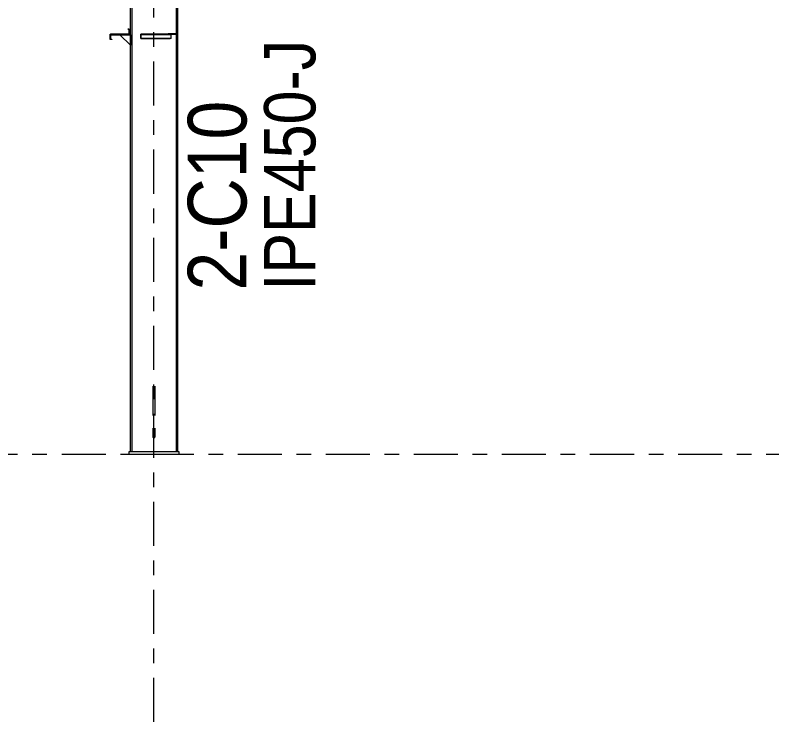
# Model space of a CAD drawing. Header units: millimetres. Extents: x -88 to 735, y -128 to 446.
# Drawn here: x -33.6 to 18, y 145.8 to 194 of the extents above; entities that cross this region are included whole.
import ezdxf

# ---------------------------------------------------------------- set-up
doc = ezdxf.new("R2010")
doc.units = ezdxf.units.MM
for name, pattern in [('XKITLINE00', [0]), ('XKITLINE02', [4, 2, -2]), ('XKITLINE03', [6, 3, -1, 1, -1])]:
    doc.linetypes.add(name, pattern=pattern)
for name, color, linetype, lineweight in [('Part', 2, 'Continuous', 0), ('PartMark', 7, 'Continuous', 0), ('S-grid', 1, 'Continuous', 0)]:
    doc.layers.add(name, color=color, linetype=linetype, lineweight=lineweight)
doc.styles.add('ARIAL', font='ARIAL.TTF')

# ---------------------------------------------------------------- blocks, each defined once
blk = doc.blocks.new('*A286')
at = {"layer": 'Part'}
blk.add_hatch(color=3, dxfattribs=at).paths.add_polyline_path([(-25.912, 192.998), (-25.912, 193.011), (-25.804, 193.011), (-25.804, 192.654), (-27.092, 192.654), (-27.092, 192.322), (-26.997, 192.322), (-26.997, 192.31), (-27.104, 192.31), (-27.104, 192.667), (-25.817, 192.667), (-25.817, 192.998)], flags=17)
blk = doc.blocks.new('*A288')
at = {"layer": 'Part'}
blk.add_hatch(color=3, dxfattribs=at).paths.add_polyline_path([(-25.012, 192.368), (-25.012, 192.654), (-24.632, 192.654), (-24.632, 192.64), (-24.993, 192.64), (-24.993, 192.368)], flags=17)
blk = doc.blocks.new('*A290')
at = {"layer": 'Part'}
blk.add_hatch(color=3, dxfattribs=at).paths.add_polyline_path([(-25.912, 192.998), (-25.912, 193.011), (-25.804, 193.011), (-25.804, 192.654), (-27.092, 192.654), (-27.092, 192.322), (-26.997, 192.322), (-26.997, 192.31), (-27.104, 192.31), (-27.104, 192.667), (-25.817, 192.667), (-25.817, 192.998)], flags=17)
blk = doc.blocks.new('*A1352')
at = {"layer": 'S-grid', "color": 1, "linetype": 'XKITLINE03', "lineweight": 0}
blk.add_line((-48.412, 164.047), (602.164, 164.047), dxfattribs=at)
blk = doc.blocks.new('*A1434')
at = {"layer": 'S-grid', "color": 1, "linetype": 'XKITLINE03', "lineweight": 0}
blk.add_line((-24.126, 145.791), (-24.126, 228.712), dxfattribs=at)
blk = doc.blocks.new('*A1436')
at = {"layer": 'Part', "color": 2, "linetype": 'XKITLINE00', "lineweight": 0}
for p, q in [((-25.733, 164.19), (-25.733, 228.16)), ((-25.633, 228.081), (-25.633, 164.19)), ((-22.619, 225.704), (-22.619, 220.511)), ((-22.519, 225.626), (-22.519, 220.511)), ((-22.619, 220.225), (-22.619, 164.19)), ((-22.519, 220.225), (-22.519, 164.19))]:
    blk.add_line(p, q, dxfattribs=at)
at = {"layer": 'Part', "color": 7, "linetype": 'XKITLINE02', "lineweight": 0}
for p, q in [((-25.733, 228.16), (-22.519, 225.626)), ((-22.619, 220.511), (-22.619, 220.225)), ((-22.519, 220.511), (-22.519, 220.225)), ((-22.519, 164.19), (-25.733, 164.19))]:
    blk.add_line(p, q, dxfattribs=at)
blk = doc.blocks.new('*A1474')
at = {"layer": 'Part', "color": 2, "linetype": 'XKITLINE00', "lineweight": 0}
for p, q in [((-25.912, 193.011), (-25.804, 193.011)), ((-25.912, 192.998), (-25.912, 193.011)), ((-25.817, 192.998), (-25.912, 192.998)), ((-25.817, 192.667), (-25.817, 192.998)), ((-25.804, 193.011), (-25.804, 192.654)), ((-27.104, 192.31), (-27.104, 192.667)), ((-27.104, 192.667), (-25.817, 192.667)), ((-25.804, 192.654), (-27.092, 192.654)), ((-27.092, 192.654), (-27.092, 192.322)), ((-26.997, 192.31), (-27.104, 192.31)), ((-27.092, 192.322), (-26.997, 192.322)), ((-26.997, 192.322), (-26.997, 192.31))]:
    blk.add_line(p, q, dxfattribs=at)
blk = doc.blocks.new('*A1479')
at = {"layer": 'Part', "color": 2, "linetype": 'XKITLINE00', "lineweight": 0}
for p, q in [((-25.012, 192.368), (-25.012, 192.654)), ((-22.94, 192.654), (-25.012, 192.654)), ((-22.941, 192.368), (-25.012, 192.368)), ((-22.736, 192.64), (-24.993, 192.64)), ((-24.993, 192.368), (-24.993, 192.64)), ((-24.632, 192.654), (-24.632, 192.64)), ((-22.941, 192.368), (-22.941, 192.64)), ((-22.736, 192.654), (-22.736, 192.64))]:
    blk.add_line(p, q, dxfattribs=at)
at = {"layer": 'Part', "color": 7, "linetype": 'XKITLINE02', "lineweight": 0}
for p, q in [((-22.952, 192.368), (-22.952, 192.654)), ((-22.94, 192.654), (-22.736, 192.654)), ((-22.736, 192.654), (-22.94, 192.654))]:
    blk.add_line(p, q, dxfattribs=at)
blk = doc.blocks.new('*A1480')
at = {"layer": 'Part', "color": 2, "linetype": 'XKITLINE00', "lineweight": 0}
for p, q in [((-27.019, 192.654), (-27.019, 192.618)), ((-27.019, 192.618), (-25.733, 192.618)), ((-25.733, 192.654), (-25.804, 192.654))]:
    blk.add_line(p, q, dxfattribs=at)
at = {"layer": 'Part', "color": 7, "linetype": 'XKITLINE02', "lineweight": 0}
for p, q in [((-25.804, 192.654), (-27.019, 192.654)), ((-25.733, 192.618), (-25.733, 192.654))]:
    blk.add_line(p, q, dxfattribs=at)
blk = doc.blocks.new('*A1481')
at = {"layer": 'Part', "color": 2, "linetype": 'XKITLINE00', "lineweight": 0}
blk.add_line((-25.733, 191.904), (-26.447, 192.618), dxfattribs=at)
at = {"layer": 'Part', "color": 7, "linetype": 'XKITLINE02', "lineweight": 0}
for p, q in [((-26.447, 192.618), (-25.733, 192.618)), ((-25.733, 192.618), (-25.733, 191.904))]:
    blk.add_line(p, q, dxfattribs=at)
blk = doc.blocks.new('*A1482')
at = {"layer": 'Part', "color": 7, "linetype": 'XKITLINE02', "lineweight": 0}
for p, q in [((-22.736, 192.654), (-25.012, 192.654)), ((-25.012, 192.368), (-22.941, 192.368)), ((-24.993, 192.64), (-22.736, 192.64)), ((-22.952, 192.368), (-22.952, 192.654)), ((-22.941, 192.368), (-22.941, 192.64)), ((-22.736, 192.64), (-22.736, 192.654))]:
    blk.add_line(p, q, dxfattribs=at)
blk = doc.blocks.new('*A1487')
at = {"layer": 'Part', "color": 2, "linetype": 'XKITLINE00', "lineweight": 0}
for p, q in [((-25.912, 193.011), (-25.804, 193.011)), ((-25.912, 192.998), (-25.912, 193.011)), ((-25.817, 192.998), (-25.912, 192.998)), ((-25.817, 192.667), (-25.817, 192.998)), ((-25.804, 193.011), (-25.804, 192.654)), ((-27.104, 192.31), (-27.104, 192.667)), ((-27.104, 192.667), (-25.817, 192.667)), ((-25.804, 192.654), (-27.092, 192.654)), ((-27.092, 192.654), (-27.092, 192.322)), ((-26.997, 192.31), (-27.104, 192.31)), ((-27.092, 192.322), (-26.997, 192.322)), ((-26.997, 192.322), (-26.997, 192.31))]:
    blk.add_line(p, q, dxfattribs=at)
blk = doc.blocks.new('*A1489')
at = {"layer": 'Part', "color": 7, "linetype": 'XKITLINE02', "lineweight": 0}
for p, q in [((-24.197, 168.673), (-24.197, 165.805)), ((-24.054, 168.673), (-24.054, 165.805))]:
    blk.add_line(p, q, dxfattribs=at)
at = {"layer": 'Part', "color": 2, "linetype": 'XKITLINE00', "lineweight": 0}
for p, q in [((-24.197, 165.805), (-24.197, 165.199)), ((-24.054, 165.805), (-24.054, 165.199)), ((-24.176, 165.232), (-24.197, 165.199)), ((-24.197, 165.199), (-24.176, 165.165)), ((-24.126, 165.246), (-24.176, 165.232)), ((-24.176, 165.165), (-24.126, 165.151)), ((-24.075, 165.232), (-24.126, 165.246)), ((-24.126, 165.151), (-24.075, 165.165)), ((-24.054, 165.199), (-24.075, 165.232)), ((-24.075, 165.165), (-24.054, 165.199))]:
    blk.add_line(p, q, dxfattribs=at)
blk = doc.blocks.new('*A1490')
at = {"layer": 'Part', "color": 2, "linetype": 'XKITLINE00', "lineweight": 0}
for p, q in [((-25.84, 164.19), (-25.84, 164.047)), ((-22.412, 164.19), (-25.84, 164.19)), ((-25.84, 164.047), (-22.412, 164.047)), ((-22.412, 164.047), (-22.412, 164.19))]:
    blk.add_line(p, q, dxfattribs=at)
blk = doc.blocks.new('*A1491')
at = {"layer": 'Part', "color": 7, "linetype": 'XKITLINE02', "lineweight": 0}
for p, q in [((-22.619, 192.69), (-23.154, 192.69)), ((-23.154, 192.69), (-23.154, 192.654)), ((-23.154, 192.654), (-22.619, 192.654)), ((-22.726, 192.654), (-22.726, 192.69)), ((-22.619, 192.654), (-22.619, 192.69))]:
    blk.add_line(p, q, dxfattribs=at)
blk = doc.blocks.new('*A1492')
at = {"layer": 'Part', "color": 2, "linetype": 'XKITLINE00', "lineweight": 0}
for p, q in [((-23.154, 192.69), (-23.154, 192.654)), ((-22.619, 192.69), (-23.154, 192.69)), ((-22.619, 192.654), (-22.94, 192.654))]:
    blk.add_line(p, q, dxfattribs=at)
at = {"layer": 'Part', "color": 7, "linetype": 'XKITLINE02', "lineweight": 0}
for p, q in [((-22.94, 192.654), (-23.154, 192.654)), ((-22.726, 192.654), (-22.726, 192.69)), ((-22.619, 192.69), (-22.619, 192.654))]:
    blk.add_line(p, q, dxfattribs=at)
blk = doc.blocks.new('*A2689')
at = {"layer": 'PartMark', "color": 7, "style": 'ARIAL', "width": 0.85}
blk.add_text('IPE450-J', height=3.5, rotation=90.0002, dxfattribs=at).set_placement((-13.119, 175.19))
at = {"layer": 'PartMark', "color": 3, "style": 'ARIAL', "width": 0.85}
blk.add_text('2-C10', height=4, rotation=90.0002, dxfattribs=at).set_placement((-17.819, 175.19))

msp = doc.modelspace()

# ---------------------------------------------------------------- block references
at = {"lineweight": 0}
for name in ['*A1434', '*A1436', '*A286', '*A290', '*A1474', '*A1487', '*A1480', '*A1481', '*A288', '*A1479', '*A1482', '*A1491', '*A1492', '*A2689', '*A1489', '*A1352', '*A1490']:
    msp.add_blockref(name, (0, 0), dxfattribs=at)

doc.saveas('drawing.dxf')
